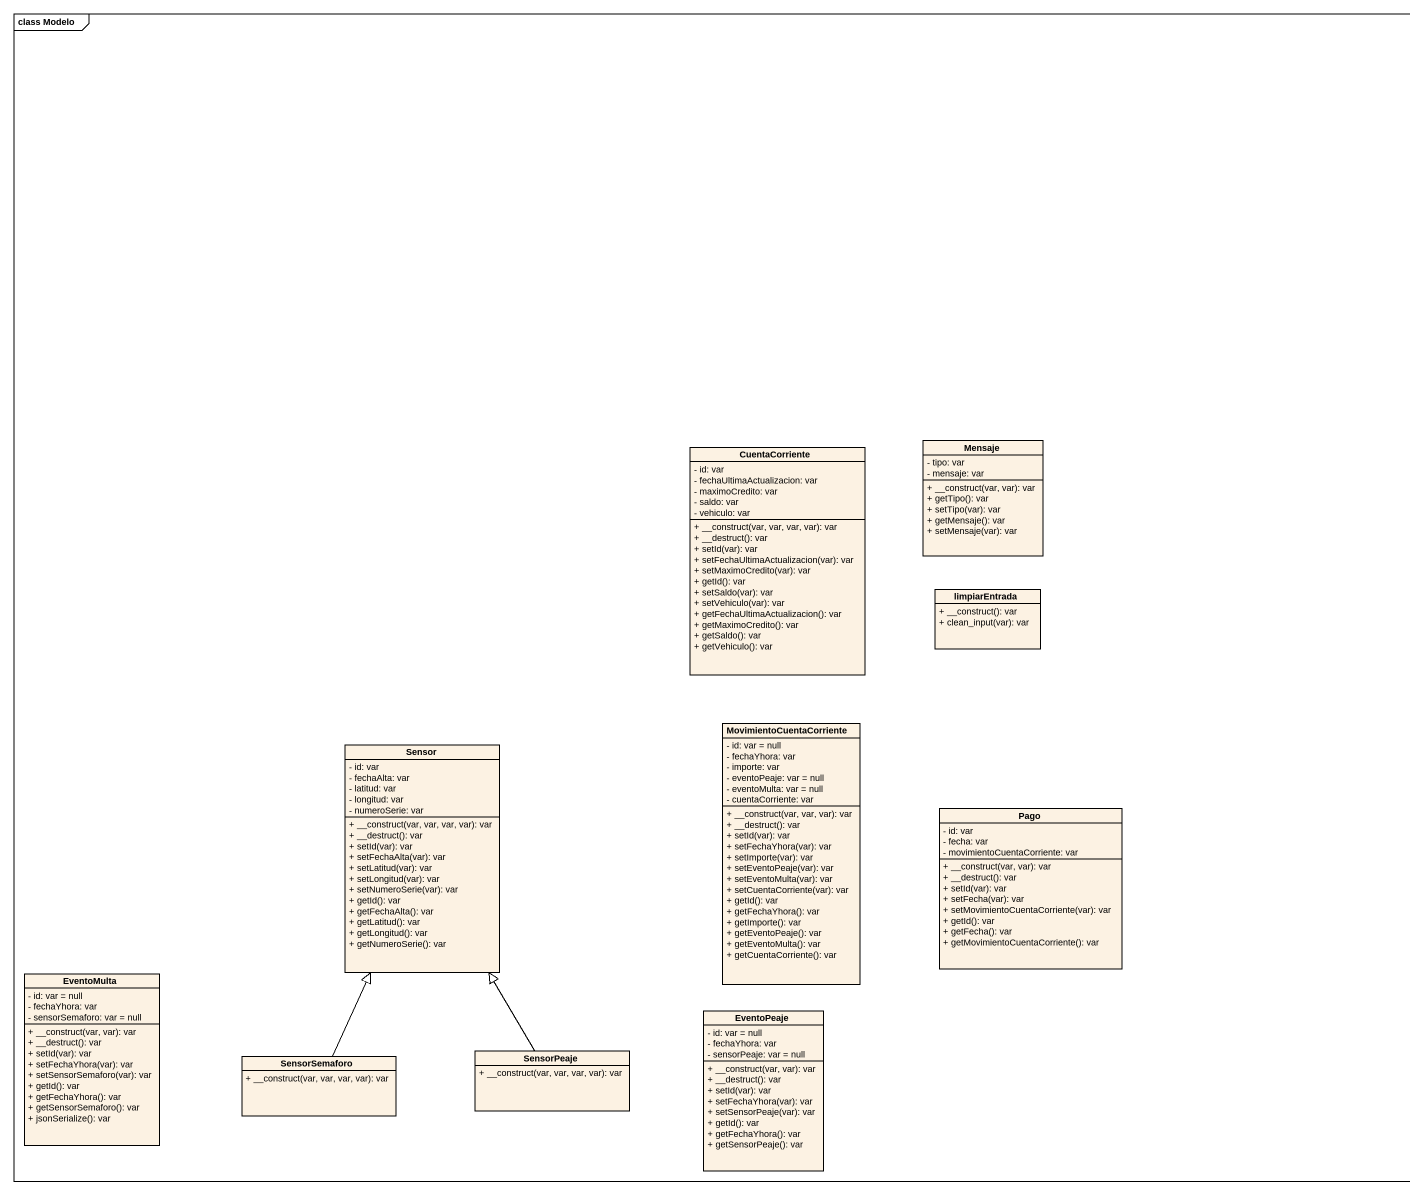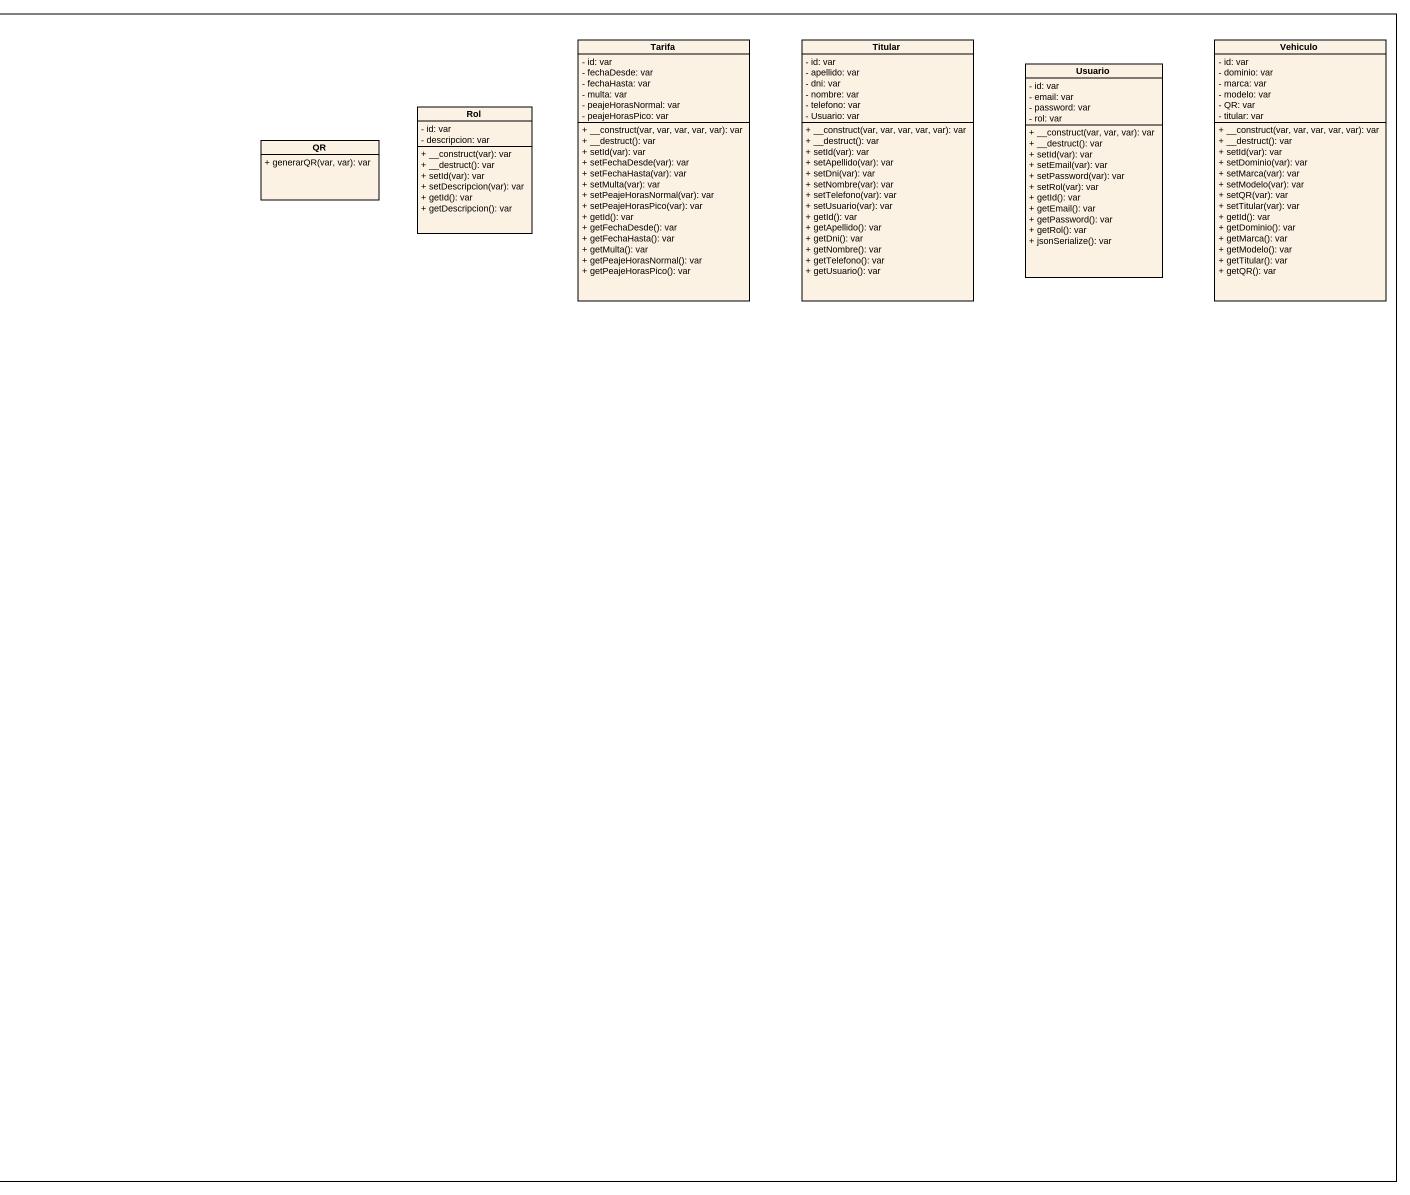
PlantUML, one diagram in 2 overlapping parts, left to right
@startuml
mainframe class Modelo
hide circle
hide empty members
skinparam classAttributeIconSize 0
class Tarifa {
  - id: var
  - fechaDesde: var
  - fechaHasta: var
  - multa: var
  - peajeHorasNormal: var
  - peajeHorasPico: var
  + __construct(var, var, var, var, var): var
  + __destruct(): var
  + setId(var): var
  + setFechaDesde(var): var
  + setFechaHasta(var): var
  + setMulta(var): var
  + setPeajeHorasNormal(var): var
  + setPeajeHorasPico(var): var
  + getId(): var
  + getFechaDesde(): var
  + getFechaHasta(): var
  + getMulta(): var
  + getPeajeHorasNormal(): var
  + getPeajeHorasPico(): var
}
class Titular {
  - id: var
  - apellido: var
  - dni: var
  - nombre: var
  - telefono: var
  - Usuario: var
  + __construct(var, var, var, var, var): var
  + __destruct(): var
  + setId(var): var
  + setApellido(var): var
  + setDni(var): var
  + setNombre(var): var
  + setTelefono(var): var
  + setUsuario(var): var
  + getId(): var
  + getApellido(): var
  + getDni(): var
  + getNombre(): var
  + getTelefono(): var
  + getUsuario(): var
}
class Usuario {
  - id: var
  - email: var
  - password: var
  - rol: var
  + __construct(var, var, var): var
  + __destruct(): var
  + setId(var): var
  + setEmail(var): var
  + setPassword(var): var
  + setRol(var): var
  + getId(): var
  + getEmail(): var
  + getPassword(): var
  + getRol(): var
  + jsonSerialize(): var
}
class Vehiculo {
  - id: var
  - dominio: var
  - marca: var
  - modelo: var
  - QR: var
  - titular: var
  + __construct(var, var, var, var, var): var
  + __destruct(): var
  + setId(var): var
  + setDominio(var): var
  + setMarca(var): var
  + setModelo(var): var
  + setQR(var): var
  + setTitular(var): var
  + getId(): var
  + getDominio(): var
  + getMarca(): var
  + getModelo(): var
  + getTitular(): var
  + getQR(): var
}
class Rol {
  - id: var
  - descripcion: var
  + __construct(var): var
  + __destruct(): var
  + setId(var): var
  + setDescripcion(var): var
  + getId(): var
  + getDescripcion(): var
}
class QR {
  + generarQR(var, var): var
}
class CuentaCorriente {
  - id: var
  - fechaUltimaActualizacion: var
  - maximoCredito: var
  - saldo: var
  - vehiculo: var
  + __construct(var, var, var, var): var
  + __destruct(): var
  + setId(var): var
  + setFechaUltimaActualizacion(var): var
  + setMaximoCredito(var): var
  + getId(): var
  + setSaldo(var): var
  + setVehiculo(var): var
  + getFechaUltimaActualizacion(): var
  + getMaximoCredito(): var
  + getSaldo(): var
  + getVehiculo(): var
}
class Mensaje {
  - tipo: var
  - mensaje: var
  + __construct(var, var): var
  + getTipo(): var
  + setTipo(var): var
  + getMensaje(): var
  + setMensaje(var): var
}
class limpiarEntrada {
  + __construct(): var
  + clean_input(var): var
}
class MovimientoCuentaCorriente {
  - id: var = null
  - fechaYhora: var
  - importe: var
  - eventoPeaje: var = null
  - eventoMulta: var = null
  - cuentaCorriente: var
  + __construct(var, var, var): var
  + __destruct(): var
  + setId(var): var
  + setFechaYhora(var): var
  + setImporte(var): var
  + setEventoPeaje(var): var
  + setEventoMulta(var): var
  + setCuentaCorriente(var): var
  + getId(): var
  + getFechaYhora(): var
  + getImporte(): var
  + getEventoPeaje(): var
  + getEventoMulta(): var
  + getCuentaCorriente(): var
}
class Sensor {
  - id: var
  - fechaAlta: var
  - latitud: var
  - longitud: var
  - numeroSerie: var
  + __construct(var, var, var, var): var
  + __destruct(): var
  + setId(var): var
  + setFechaAlta(var): var
  + setLatitud(var): var
  + setLongitud(var): var
  + setNumeroSerie(var): var
  + getId(): var
  + getFechaAlta(): var
  + getLatitud(): var
  + getLongitud(): var
  + getNumeroSerie(): var
}
class Pago {
  - id: var
  - fecha: var
  - movimientoCuentaCorriente: var
  + __construct(var, var): var
  + __destruct(): var
  + setId(var): var
  + setFecha(var): var
  + setMovimientoCuentaCorriente(var): var
  + getId(): var
  + getFecha(): var
  + getMovimientoCuentaCorriente(): var
}
class EventoMulta {
  - id: var = null
  - fechaYhora: var
  - sensorSemaforo: var = null
  + __construct(var, var): var
  + __destruct(): var
  + setId(var): var
  + setFechaYhora(var): var
  + setSensorSemaforo(var): var
  + getId(): var
  + getFechaYhora(): var
  + getSensorSemaforo(): var
  + jsonSerialize(): var
}
class EventoPeaje {
  - id: var = null
  - fechaYhora: var
  - sensorPeaje: var = null
  + __construct(var, var): var
  + __destruct(): var
  + setId(var): var
  + setFechaYhora(var): var
  + setSensorPeaje(var): var
  + getId(): var
  + getFechaYhora(): var
  + getSensorPeaje(): var
}
class SensorSemaforo {
  + __construct(var, var, var, var): var
}
class SensorPeaje {
  + __construct(var, var, var, var): var
}
SensorSemaforo -up-|> Sensor
SensorPeaje -up-|> Sensor
@enduml
